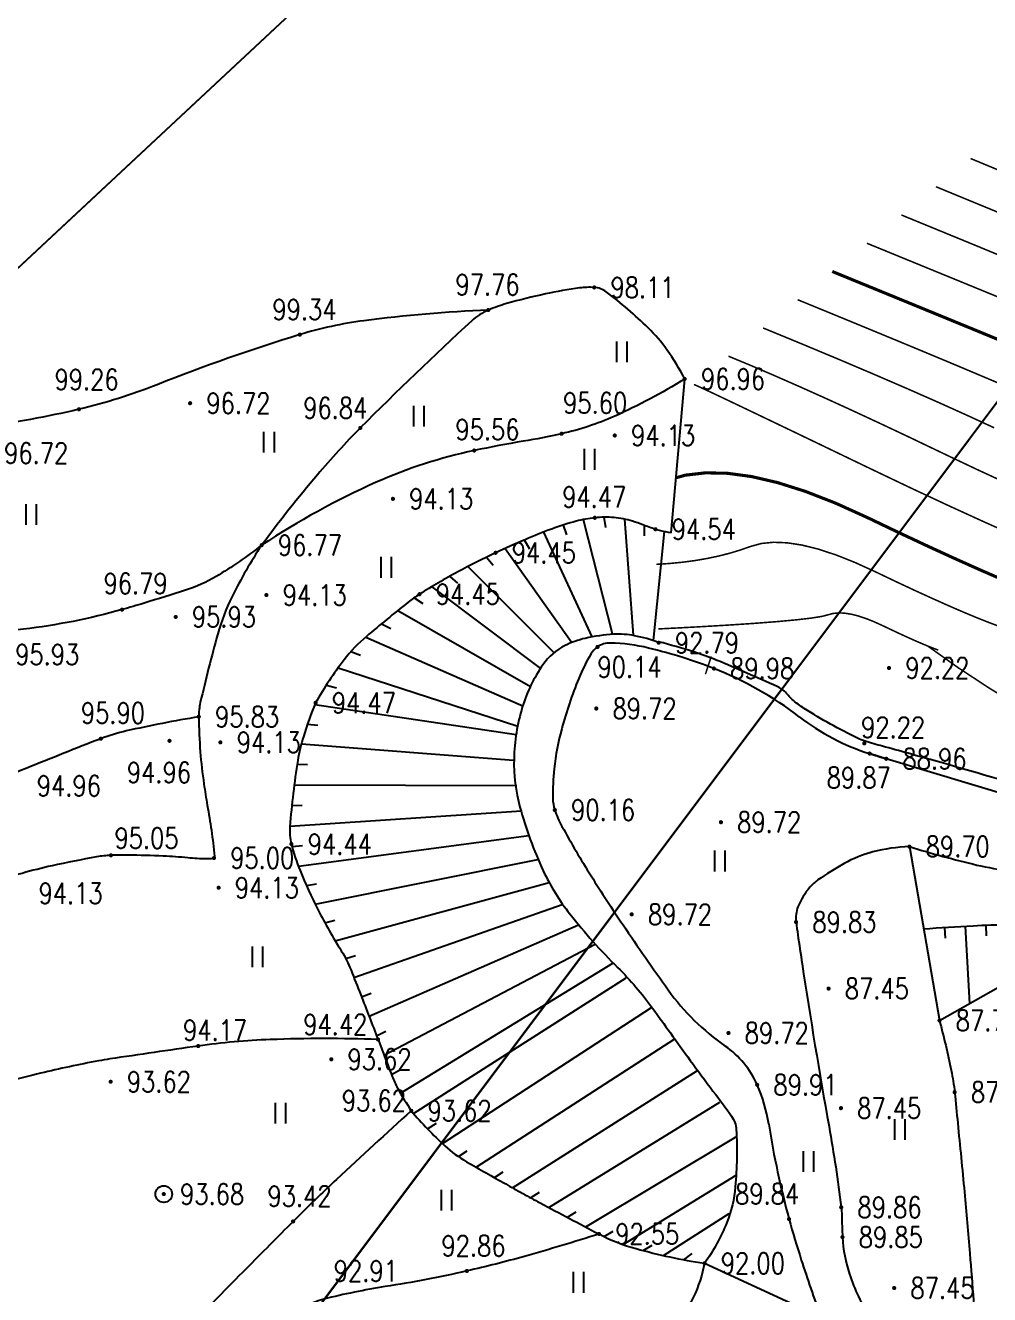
# Model space of a CAD drawing. Extents: x 532522 to 2902776, y -101917278 to 111238625.
# Drawn here: x 1084330 to 1130733, y 2987417 to 3048541 of the extents above; entities that cross this region are included whole.
import ezdxf
from ezdxf.enums import TextEntityAlignment as Align

# ---------------------------------------------------------------- set-up
doc = ezdxf.new("R2010")
doc.units = 0
doc.header["$LTSCALE"] = 1000
doc.header["$MEASUREMENT"] = 0
doc.header["$PDMODE"] = 33
doc.header["$PDSIZE"] = 0.125
doc.layers.get('0').update_dxf_attribs({"linetype": 'CONTINUOUS'})
doc.layers.add('Õ÷μØºìÏß', color=20, linetype='CONTINUOUS')
doc.layers.add('新地形图', color=7, linetype='CONTINUOUS')
doc.styles.add('HZ', font='rs', dxfattribs={"width": 0.8, "bigfont": 'hztxt'})
doc.linetypes.add('10421', pattern='A,2,[150,AAA.SHX,S=1,R=0,X=0,Y=1],1e-11', length=2)

# ---------------------------------------------------------------- blocks, each defined once
blk = doc.blocks.new('GC121')
for p, q in [((-0.5, -0.64), (-0.5, 1.36)), ((0.5, -0.64), (0.5, 1.36)), ((-0.5, -0.64), (-0.5, 0.86))]:
    blk.add_line(p, q)
blk = doc.blocks.new('GC200')
at = {"linetype": 'Continuous', "const_width": 0.2, "flags": 128}
blk.add_lwpolyline([(-0.1, 0, 1), (0.1, 0, 1)], format="xyb", close=True, dxfattribs=at)
blk = doc.blocks.new('GC117')
blk.add_circle((0, 0), 0.8)
blk.add_point((0, 0))
blk = doc.blocks.new('A$C22E77CCE')
at = {"layer": '新地形图', "color": 53, "linetype": 'Continuous'}
for p, q in [((251800, 448233), (44606, 254841)), ((273687, 424064), (130415, 232836)), ((238223, 398688), (238390, 398216)), ((239188, 398949), (240604, 393407)), ((240180, 399065), (240260, 398572)), ((241173, 398971), (241602, 393393)), ((242127, 398674), (242123, 398174)), ((236357, 397969), (236608, 397536)), ((237283, 398347), (239610, 393304)), ((243081, 398377), (242564, 393125)), ((235442, 397567), (238650, 393029)), ((234536, 397143), (234859, 396761)), ((232764, 396216), (233142, 395889)), ((233643, 396693), (237788, 392534)), ((231899, 395715), (237129, 391784)), ((231051, 395185), (231469, 394910)), ((230263, 394570), (236646, 390911)), ((229489, 393937), (229936, 393713)), ((228722, 393295), (236313, 389968)), ((228009, 392595), (228477, 392417)), ((227393, 391808), (236049, 389004)), ((226829, 390982), (227312, 390851)), ((226277, 390043), (235959, 388601)), ((225924, 389107), (226421, 389051)), ((225626, 388153), (235838, 387370)), ((253774, 387432), (252976, 387684)), ((225427, 387173), (225927, 387153)), ((264909, 384064), (253774, 387432)), ((225284, 386183), (235996, 386143)), ((225168, 385190), (225668, 385206)), ((225078, 384194), (236221, 384925)), ((225178, 383205), (225676, 383255)), ((225483, 382253), (236570, 383738)), ((254888, 383204), (256338, 374832)), ((226294, 380426), (237006, 382580)), ((225868, 381330), (226361, 381413)), ((227253, 378671), (237557, 381472)), ((228159, 376893), (238223, 380429)), ((226758, 379540), (227245, 379654)), ((228885, 375030), (238968, 379441)), ((256575, 379297), (256609, 378798)), ((258572, 379404), (258589, 378905)), ((229603, 373163), (239772, 378500)), ((227762, 377810), (228239, 377958)), ((230395, 371330), (240613, 377591)), ((231029, 370346), (241265, 376880)), ((256338, 374832), (259806, 376779)), ((228523, 375962), (228988, 376145)), ((232414, 368904), (242481, 375453)), ((229245, 374097), (229696, 374314)), ((234046, 367760), (243596, 373946)), ((229960, 372229), (230395, 372476)), ((235785, 366772), (244693, 372426)), ((237543, 365819), (245773, 370893)), ((231703, 369607), (232123, 369878)), ((239312, 364885), (246593, 369252)), ((233187, 368272), (233606, 368546)), ((234914, 367264), (235335, 367534)), ((241121, 364038), (246546, 367378)), ((236660, 366289), (237084, 366555)), ((238427, 365352), (238855, 365610)), ((243049, 363511), (246219, 365542)), ((240199, 364424), (240626, 364685)), ((242078, 363750), (242504, 364011)), ((244028, 363308), (244433, 363601)), ((245032, 363135), (250630, 360552))]:
    blk.add_line(p, q, dxfattribs=at)
at = {"layer": '新地形图', "color": 53}
blk.add_line((257573, 379358), (257778, 375640), dxfattribs=at)
at = {"layer": '新地形图', "color": 53, "linetype": 'Continuous', "flags": 128}
for points in [[(253262, 449598), (43144, 253477)], [(274886, 425665), (129215, 231236)]]:
    blk.add_lwpolyline(points, dxfattribs=at)
for points, const_width in [([(258969, 403372), (257674, 403969), (256282, 404597), (254791, 405254), (253202, 405941), (251515, 406658), (249730, 407404), (247847, 408180)], 75), ([(260446, 407093), (257786, 408189), (254695, 409458), (251176, 410901)], 150), ([(249512, 409541), (252213, 408431), (254650, 407423), (256824, 406517), (258734, 405712), (260381, 405008)], 75), ([(246183, 406820), (247248, 406377), (248380, 405892), (249580, 405365), (250847, 404797), (252182, 404186), (253585, 403533), (255055, 402838), (256593, 402101), (258153, 401360), (259690, 400651), (261204, 399975), (262695, 399331), (264164, 398720), (265609, 398142), (267032, 397596), (268431, 397082)], 75), ([(244519, 405460), (244765, 405350), (245245, 405127), (245958, 404790), (246904, 404339), (248083, 403774), (249496, 403096), (251141, 402304), (253020, 401399), (254960, 400472), (256787, 399617), (258502, 398833), (260105, 398119), (261595, 397477), (262974, 396907), (264240, 396407), (265393, 395978)], 75), ([(242716, 396796), (243351, 396838), (243967, 396898), (244562, 396977), (245139, 397076), (245695, 397193), (246232, 397329), (246749, 397485), (247246, 397659), (247766, 397801), (248351, 397859), (249000, 397834), (249715, 397725), (250495, 397532), (251339, 397256), (252248, 396896), (253223, 396452), (254199, 395985), (255114, 395556), (255968, 395165), (256760, 394811), (257491, 394494), (258161, 394215), (258770, 393974), (259318, 393770)], 75), ([(242804, 393685), (244535, 393775), (246065, 393864), (247392, 393951), (248516, 394038), (249438, 394123), (250158, 394206), (250675, 394289), (250990, 394370), (251218, 394432), (251474, 394458), (251759, 394446), (252072, 394399), (252414, 394314), (252784, 394193), (253182, 394035), (253609, 393841), (254037, 393637), (254438, 393449), (254812, 393277), (255159, 393122), (255480, 392983), (255773, 392861), (256040, 392755), (256280, 392666)], 75)]:
    blk.add_lwpolyline(points, dxfattribs=dict(at, const_width=const_width))
at = {"layer": '新地形图', "color": 53, "linetype": 'Continuous'}
for points, const_width, elevation in [([(272445, 409397), (272440, 409398), (271774, 409579), (271156, 409783), (270586, 410009), (270063, 410257), (269588, 410528), (269160, 410821), (268781, 411136), (268298, 411503), (267563, 411951), (266574, 412480), (265332, 413090), (263837, 413781), (262089, 414553), (260087, 415406), (257833, 416341)], 75, 104000), ([(272464, 407795), (272146, 407862), (271649, 407973), (271185, 408099), (270754, 408241), (270357, 408398), (269993, 408571), (269662, 408760), (269364, 408964), (269100, 409183), (268681, 409473), (267920, 409886), (266817, 410425), (265371, 411087), (263584, 411874), (261454, 412785), (258982, 413821), (256168, 414981)], 75, 103000), ([(272484, 406169), (272464, 406174), (271920, 406308), (271478, 406412), (271137, 406485), (270857, 406548), (270595, 406619), (270352, 406699), (270128, 406788), (269923, 406885), (269736, 406992), (269568, 407107), (269419, 407230), (269064, 407442), (268277, 407822), (267060, 408369), (265411, 409084), (263331, 409967), (260820, 411017), (257878, 412235), (254504, 413621)], 75, 102000), ([(272504, 404476), (272422, 404498), (271649, 404707), (271033, 404873), (270575, 404995), (270273, 405073), (270129, 405108), (270065, 405122), (270006, 405139), (269951, 405157), (269900, 405177), (269853, 405199), (269811, 405223), (269772, 405250), (269739, 405278), (269447, 405412), (268635, 405758), (267303, 406314), (265450, 407082), (263078, 408060), (260185, 409249), (256773, 410649), (252840, 412261)], 75, 101000), ([(243653, 400964), (244105, 401091), (245074, 401203), (246135, 401181), (247290, 401025), (248537, 400735), (249877, 400312), (251311, 399754), (252837, 399063), (254361, 398334), (255790, 397664), (257124, 397052), (258361, 396499), (259503, 396005), (260550, 395569), (261500, 395192), (262356, 394874)], 150, 95000)]:
    blk.add_lwpolyline(points, dxfattribs=dict(at, const_width=const_width, elevation=elevation))
at = {"layer": '新地形图', "color": 53, "linetype": '10421', "flags": 128}
for points in [[(244076, 405722, 0.036989), (243223, 407126, 0.043839), (242320, 408181, 0.032919), (240295, 409921, 0.147181), (239723, 410131, 0.047978), (239019, 410105, 0.020168), (237370, 409817, 0.01563), (235506, 409352, 0.032113), (234623, 409041, 0.085345), (233829, 408526, 0.010776), (228463, 403365, 0.021017), (226397, 401107, 0.014885), (223716, 397719)], [(234623, 409041, 0.022066), (228631, 408527, 0.042178), (225552, 407859, 0.019906), (218685, 405445, -0.036782), (214923, 404264, -0.025819), (210241, 403416, 0.039493), (207193, 402778, 0.006024), (204681, 402007, 0.004998), (201673, 401013, 0.006663), (199982, 400409, 0.004862), (197683, 399528, 0.049708), (196923, 399137, 0.013081), (194250, 397308, 0.116274), (192127, 394850, 0.084193), (190753, 390611)], [(244076, 405722, -0.034441), (240680, 403921, -0.049752), (238150, 403086, -0.013202), (236306, 402724, 0.01033), (233945, 402277, 0.052794), (229234, 400748, 0.041504), (223716, 397719)], [(223716, 397719, -0.033837), (221521, 396210, -0.056232), (220056, 395552, -0.003069), (218056, 394926, -0.005826), (216996, 394615, -0.039159), (212257, 393674, 0.083476), (210069, 393036, 0.000685), (208954, 392494, -0.000164), (204309, 390233, -0.000168), (201598, 388915, -0.000109), (197413, 386884)], [(223716, 397719, 0.031394), (222295, 395246, 0.046574), (221606, 393449, 0.011827), (220764, 390138, 0.058934), (220690, 389455, 0.016508), (220763, 387765, 0.017978), (220937, 386221, 0.005033), (221100, 385196, -0.004283), (221294, 383991, -0.014175), (221449, 382731, -0.22607), (221420, 382653, -0.165955), (221358, 382623, -0.035983), (221048, 382608, -0.017049), (220165, 382661, 0.012708), (218981, 382743, 0.00692), (217287, 382793, 0.014197), (216460, 382783, 0.033729), (215775, 382708, 0.010605), (213626, 382278, 0.015047), (212188, 381914, 0.008601), (209706, 381158, 0.039421), (208243, 380553, 0.010668), (203093, 377794, 0.054305), (200936, 376247, 0.031858), (197769, 373027)], [(242822, 393020, 0.04928), (241662, 393359, 0.059615), (240663, 393426, 0.043697), (239289, 393233, 0.058998), (238320, 392886, 0.126256), (237250, 391959, 0.077804), (236259, 389911, 0.067999), (235861, 387442, 0.072371), (236144, 385107, 0.042988), (237270, 382034, 0.057829), (238549, 379960, 0.030275), (240848, 377383, -0.040522), (242528, 375421, -0.00096), (243386, 374232, 0.00086), (244343, 372906, 0.005668), (245436, 371432, -0.00687), (246334, 370214, -0.14352), (246557, 369577, -0.034479), (246510, 366821, -0.073898), (246100, 365098, -0.058462), (245032, 363135)], [(282419, 382065, 0.019168), (278938, 382890, 0.026284), (276354, 383259, 0.008313), (274108, 383423, -0.029772), (273482, 383495, -0.022624), (272810, 383646, 0.014004), (271728, 383908, 0.049495), (267954, 384327, -0.06367), (265027, 384736, -0.007089), (261596, 385724, 0.004391), (256067, 387347, 0.002848), (253588, 388037, -0.00851), (252761, 388277, -0.040098), (252395, 388423, -0.01076), (251095, 389102, -0.016964), (249831, 389854, -0.033973), (249240, 390292, -0.053026), (249068, 390474, 0.047018), (248877, 390681, 0.075346), (248528, 390909, 0.00975), (245592, 392186, 0.020687), (244510, 392580, 0.013564), (242822, 393067)], [(220690, 389455, 0.013504), (217200, 388771, 0.037616), (215976, 388399, 0.003999), (212410, 386979, -0.002732), (207195, 384889, -0.006994), (203933, 383654, -0.004059), (198268, 381652)], [(254888, 383204, 0.054277), (253122, 382944, 0.065407), (251747, 382387, 0.022149), (250488, 381597, 0.063554), (250101, 381251, 0.084139), (249527, 380304, 0.126834), (249435, 379569, 0.003874), (249518, 378962, 0.001676), (249725, 377563, 0.006954), (251021, 369723, -0.014048), (251607, 365833, -0.027099), (251634, 365445, 0.01002), (251668, 364397, 0.06748), (252006, 362620, 0.052085), (252975, 360491)], [(256338, 374832, -0.011636), (256903, 372431, -0.026867), (257067, 371376, -0.000687), (257215, 369886, -0.000308), (257538, 366570, -0.004375), (257799, 363609, -0.002854), (258132, 359064)], [(229315, 373915, 0.017765), (224132, 373909, 0.026446), (220662, 373598, 0.001272), (216413, 372977, 0.009796), (215863, 372885, 0.011739), (213076, 372290, 0.010699), (210050, 371502, 0.016267), (208989, 371163, 0.007899), (206840, 370361, 0.049978), (205477, 369663, 0.028521), (203312, 368086, 0.117243), (202439, 366938, 0.069067), (201770, 364606)], [(230917, 370478, 0.005028), (227324, 367179, 0.008414), (225230, 365151, 0.001217), (222969, 362873, 0.000996), (220216, 360078, 0.038717), (217611, 356972, 0.023768), (214032, 351430)], [(239951, 364550, -0.009597), (236363, 363468, -0.012586), (233593, 362766, -0.016795), (229661, 362011, 0.022289), (226704, 361410, 0.130472), (225138, 360544, 0.061902), (222789, 357658)], [(245032, 363135, -0.058629), (244500, 361521, -0.087565), (243846, 360585, -0.051574), (242035, 359113, -0.079286), (240645, 358491, -0.070421), (237971, 358161, 0.072472), (235372, 357831, 0.005635), (233655, 357332, 0.006485), (232173, 356862, 0.020492), (229379, 355809, 0.037931), (227945, 355067, 0.061528), (227312, 354559, 0.021504), (225771, 352832, 0.043124), (224467, 350924, 0.125699), (224258, 350148, 0.099846), (224420, 349290, 0.031411), (225610, 346812, 0.038998), (227165, 344483, -0.077555), (227857, 343250, -0.01901), (228106, 342496, -0.010426), (228478, 341099, -0.020579), (228943, 338781, -0.114504), (228912, 338352, -0.000353), (228691, 337634, 0.000132), (228096, 335715, 0.000037), (227773, 334670, 0.00002), (227165, 332705, 0.102589), (226997, 330948, 0.06114), (227671, 328086)]]:
    blk.add_lwpolyline(points, format="xyb", dxfattribs=at)
blk.add_lwpolyline([(243416, 398306), (244076, 405722)], dxfattribs=at)
at = {"layer": '新地形图', "color": 53, "linetype": 'Continuous', "flags": 128}
for points in [[(243416, 398306, -0.009876), (242929, 398413, -0.01824), (242668, 398486, -0.014787), (242064, 398698, 0.017739), (241560, 398872, 0.051366), (240669, 399047, 0.050703), (239750, 399038, 0.035936), (238858, 398872, 0.026217), (237673, 398496, 0.010279), (236394, 397984, 0.009106), (234973, 397352, 0.015336), (233157, 396433, 0.014622), (231312, 395358, 0.028653), (230759, 394967, 0.007492), (228757, 393326, 0.054131), (227680, 392194, 0.034032), (226311, 390127)], [(226311, 390127, 0.023298), (225723, 388495, 0.034493), (225456, 387353, 0.021322), (225076, 384170, 0.080696), (225148, 383321, 0.034672), (225564, 382048, 0.022473), (226423, 380172, 0.020326), (227548, 378184, -0.044708), (228016, 377255, -0.001544), (228481, 376070, -0.000851), (229315, 373915, -0.000798), (229575, 373237, 0.000493), (229995, 372139, 0.035132), (230264, 371562, 0.017655), (230917, 370478)], [(296883, 372574, -0.033111), (294591, 372422, -0.072089), (293542, 372574, -0.015096), (291003, 373409, 0.021627), (289223, 373970, 0.003367), (285057, 375056, 0.008495), (283396, 375447, 0.011533), (281016, 375908, -0.007818), (277501, 376561, -0.021479), (273981, 377431, 0.025148), (270969, 378153, 0.053013), (268859, 378319, -0.041934), (266190, 378471, -0.053781), (263721, 379096, 0.080618), (262048, 379426, 0.008424), (261697, 379432, 0.001447), (259658, 379426, 0.011016), (257957, 379379, 0.007863), (255578, 379222)], [(230917, 370478, 0.03081), (232535, 368791, 0.056016), (233574, 368030, 0.001323), (235459, 366955, 0.003061), (236278, 366498, 0.003867), (237117, 366045, 0.001151), (239951, 364550, 0.052919), (241733, 363843, 0.030179), (245014, 363140)]]:
    blk.add_lwpolyline(points, format="xyb", dxfattribs=at)
at = {"layer": '新地形图', "color": 53, "linetype": 'Continuous', "const_width": 75, "flags": 128}
blk.add_lwpolyline([(280652, 384330, -0.014537), (274942, 385235, -0.023394), (271446, 386065, -0.005047), (266705, 387479, -0.006224), (262888, 388712, -0.050798), (260257, 389908, -0.027293), (255773, 392861)], format="xyb", dxfattribs=at)
at = {"layer": '新地形图', "color": 53, "linetype": 'Continuous', "const_width": 75, "elevation": 91000, "flags": 128}
blk.add_lwpolyline([(245353, 392359), (245073, 391506)], dxfattribs=at)
at = {"layer": '新地形图', "color": 53, "linetype": 'Continuous'}
for centre, radius, start, end in [((247070, 387996), 8744, 149.18526, 157.79481), ((240521, 391902), 1118, 124.95243, 149.18526), ((240477, 391966), 1041, 88.76435, 124.95243), ((240315, 384476), 8532, 76.31018, 88.76435), ((236095, 367152), 26363, 72.58672, 76.31018), ((237210, 370707), 22637, 68.56839, 72.58672), ((258393, 383374), 20974, 157.79481, 164.78356), ((239343, 376142), 16798, 52.41313, 68.56839), ((256303, 398174), 11006, 232.41313, 252.40726), ((250061, 385640), 12339, 164.78356, 173.89941), ((352622, 701944), 329680, 252.40726, 252.47443), ((388088, 814253), 447456, 252.47443, 252.53209), ((249418, 385709), 11692, 173.89941, 180.88126), ((239597, 385558), 1870, 180.88126, 198.39489), ((242321, 386464), 4741, 198.39489, 208.82611), ((280844, 407665), 48713, 208.82611, 212.07641), ((269410, 429982), 48981, 252.75424, 256.68866), ((260836, 393746), 11745, 256.68866, 264.72849), ((308157, 424782), 80946, 212.07641, 214.07165), ((364106, 462622), 148490, 214.07165, 215.54476), ((252441, 382840), 11252, 215.54476, 235.21151), ((243468, 369925), 4474, 23.78458, 55.21151), ((240552, 368640), 7661, 8.97105, 23.78458), ((290471, 376520), 42876, 188.97105, 195.21838), ((290006, 376394), 42394, 195.21838, 198.00361), ((329382, 389191), 83798, 198.00361, 199.98457)]:
    blk.add_arc(centre, radius, start, end, dxfattribs=at)
at = {"layer": '新地形图', "color": 53, "linetype": 'Continuous', "xscale": 500, "yscale": 500}
for name, p, zscale in [('GC200', (239723, 410131, 98106), 1000), ('GC200', (234623, 409041, 97758), 500), ('GC200', (234623, 409041, 97758), 1000), ('GC200', (225552, 407859, 99340), 500), ('GC200', (225552, 407859, 99340), 1000), ('GC121', (241063, 406851), 1000), ('GC200', (244076, 405722, 96956), 1000), ('GC200', (220273, 404556, 96720), 500), ('GC200', (214923, 404264, 99261), 1000), ('GC121', (231282, 403752), 1000), ('GC200', (228463, 403365, 96836), 1000), ('GC121', (224077, 402496), 1000), ('GC200', (238150, 403086, 95597), 1000), ('GC200', (240710, 403002, 94130), 500), ('GC200', (233945, 402277, 95557), 500), ('GC200', (233945, 402277, 95557), 1000), ('GC121', (239495, 401674), 1000), ('GC200', (230033, 399951, 94130), 500), ('GC121', (212634, 399014), 1000), ('GC200', (239750, 399038, 94473), 1000), ('GC200', (242668, 398486, 94543), 1000), ('GC200', (223716, 397719, 96773), 1000), ('GC200', (234973, 397352, 94447), 1000), ('GC121', (229717, 396474), 1000), ('GC200', (223945, 395317, 94130), 500), ('GC200', (231312, 395358, 94446), 1000), ('GC200', (216996, 394615, 96788), 1000), ('GC200', (219578, 394264, 95930), 500), ('GC200', (242822, 393020, 92786), 1000), ('GC200', (239880, 392819, 90144), 1000), ('GC200', (245481, 391779, 89979), 1000), ('GC200', (253910, 391805, 92220), 500), ('GC200', (226311, 390127, 94473), 1000), ('GC200', (220690, 389455, 95829), 1000), ('GC200', (239821, 389853, 89720), 500), ('GC200', (215976, 388399, 95896), 1000), ('GC200', (219281, 388296, 94960), 500), ('GC200', (221731, 388223, 94130), 500), ('GC200', (252718, 388173, 92220), 500), ('GC200', (252976, 387684, 89872), 1000), ('GC200', (253774, 387432, 88958), 500), ('GC200', (253774, 387432, 88958), 1000), ('GC200', (237822, 384968, 90164), 1000), ('GC200', (245819, 384378, 89720), 500), ('GC200', (225148, 383321, 94439), 500), ('GC200', (225148, 383321, 94439), 1000), ('GC200', (254888, 383204, 89704), 1000), ('GC200', (216460, 382783, 95045), 1000), ('GC200', (221420, 382653, 94995), 1000), ('GC121', (245777, 382330), 1000), ('GC200', (221644, 381223, 94130), 500), ('GC200', (241524, 379939, 89720), 500), ('GC200', (249435, 379569, 89834), 1000), ('GC121', (223528, 377710), 1000), ('GC200', (251000, 376366, 87450), 500), ('GC200', (256338, 374832, 87722), 1000), ('GC200', (246181, 374226, 89720), 500), ('GC200', (220662, 373598, 94173), 1000), ('GC200', (229315, 373915, 94423), 500), ('GC200', (229315, 373915, 94423), 1000), ('GC200', (227066, 372959, 93620), 500), ('GC200', (216448, 371879, 93620), 500), ('GC200', (247562, 371730, 89911), 1000), ('GC200', (257067, 371376, 87427), 1000), ('GC121', (224633, 370191), 1000), ('GC200', (230917, 370478, 93621), 500), ('GC200', (230917, 370478, 93621), 1000), ('GC200', (251594, 370608, 87450), 500), ('GC121', (254435, 369397), 1000), ('GC121', (250043, 367854), 1000), ('GC117', (219005, 366469, 93680), 500), ('GC200', (219005, 366469, 93680), 1000), ('GC121', (232625, 365991), 1000), ('GC200', (251607, 365833, 89863), 1000), ('GC200', (225230, 365151, 93424), 1000), ('GC200', (249098, 365266, 89842), 1000), ('GC200', (239951, 364550, 92551), 500), ('GC200', (239951, 364550, 92551), 1000), ('GC200', (251668, 364397, 89847), 1000), ('GC200', (245032, 363135, 92001), 1000), ('GC200', (233593, 362766, 92858), 1000), ('GC121', (238974, 362041), 1000), ('GC200', (254157, 361946, 87450), 500)]:
    blk.add_blockref(name, p, dxfattribs=dict(at, zscale=zscale))
at = {"layer": '新地形图', "color": 53, "linetype": 'Continuous', "style": 'HZ', "width": 0.8}
for s, p in [('97.76', (234585, 410265)), ('98.11', (242048, 410131)), ('99.34', (225774, 409065)), ('99.26', (215291, 405694)), ('96.96', (246401, 405722)), ('96.72', (222598, 404556)), ('96.84', (227259, 404326)), ('95.60', (239766, 404569)), ('95.56', (234582, 403288)), ('94.13', (243035, 403002)), ('96.72', (212866, 402150)), ('94.13', (232358, 399951)), ('94.47', (239723, 400041)), ('94.54', (244993, 398486)), ('96.77', (226041, 397719)), ('94.45', (237298, 397352)), ('96.79', (217650, 395878)), ('94.13', (226270, 395317)), ('94.45', (233637, 395358)), ('95.93', (221903, 394264)), ('92.79', (245147, 393020)), ('95.93', (213399, 392453)), ('90.14', (241418, 391853)), ('89.98', (247806, 391779)), ('92.22', (256235, 391805)), ('94.47', (228636, 390127)), ('95.90', (216561, 389635)), ('89.72', (242146, 389853)), ('95.83', (223015, 389455)), ('92.22', (254106, 388944)), ('94.13', (224056, 388223)), ('88.96', (256099, 387432)), ('88.96', (256099, 387432)), ('94.96', (218774, 386772)), ('89.87', (252450, 386524)), ('94.96', (214438, 386131)), ('90.16', (240147, 384968)), ('89.72', (248144, 384378)), ('95.05', (218177, 383614)), ('94.44', (227473, 383321)), ('94.44', (227473, 383321)), ('89.70', (257213, 383204)), ('95.00', (223745, 382653)), ('94.13', (214521, 380951)), ('94.13', (223969, 381223)), ('89.72', (243849, 379939)), ('89.83', (251760, 379569)), ('87.45', (253325, 376366)), ('87.72', (258663, 374832)), ('94.17', (221474, 374363)), ('94.42', (227261, 374639)), ('89.72', (248506, 374226)), ('93.62', (229391, 372959)), ('93.62', (218773, 371879)), ('89.91', (249887, 371730)), ('87.43', (259392, 371376)), ('93.62', (229117, 370970)), ('87.45', (253919, 370608)), ('93.62', (233242, 370478)), ('93.68', (221330, 366469)), ('93.42', (225540, 366372)), ('89.84', (248043, 366481)), ('89.86', (253932, 365833)), ('92.55', (242276, 364550)), ('92.55', (242276, 364550)), ('92.86', (233912, 363976)), ('89.85', (253993, 364397)), ('92.91', (228728, 362765)), ('92.00', (247357, 363135)), ('87.45', (256482, 361946))]:
    blk.add_text(s, height=1000, dxfattribs=at).set_placement(p, align=Align.MIDDLE)

msp = doc.modelspace()

# ---------------------------------------------------------------- block references
at = {"layer": 'Õ÷μØºìÏß', "color": 1, "linetype": 'Continuous'}
msp.add_blockref('A$C22E77CCE', (871984, 2625789), dxfattribs=at)

doc.saveas('drawing.dxf')
